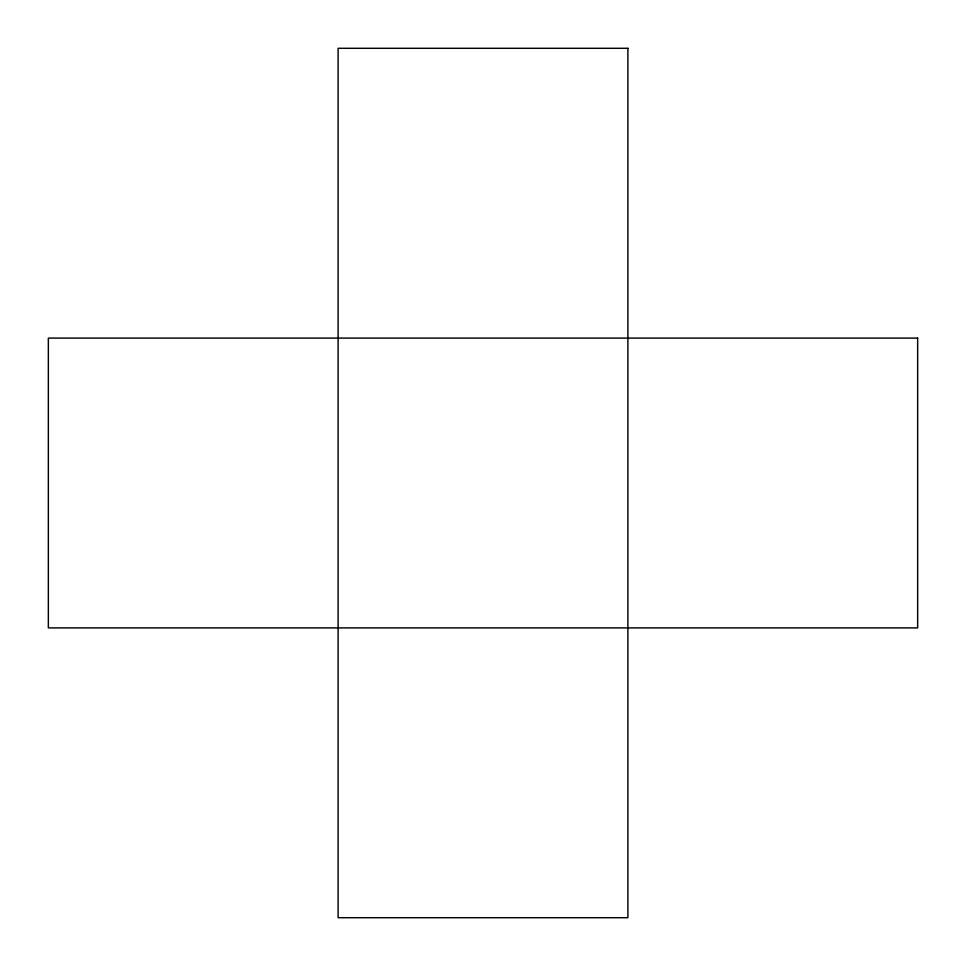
<?xml version="1.0" encoding="UTF-8"?>
<svg xmlns="http://www.w3.org/2000/svg" width="966" height="966" viewBox="0 0 966 966"><rect width="100%" height="100%" fill="white"/><g stroke="black" fill="none" stroke-linecap="round" stroke-linejoin="round"><path stroke-width="1.45" d="M627.888 48.3L338.112 48.3L338.112 917.7L627.888 917.7L627.888 48.3M917.652 338.1L48.348 338.1L48.348 627.9L917.652 627.9L917.652 338.1"/></g></svg>
